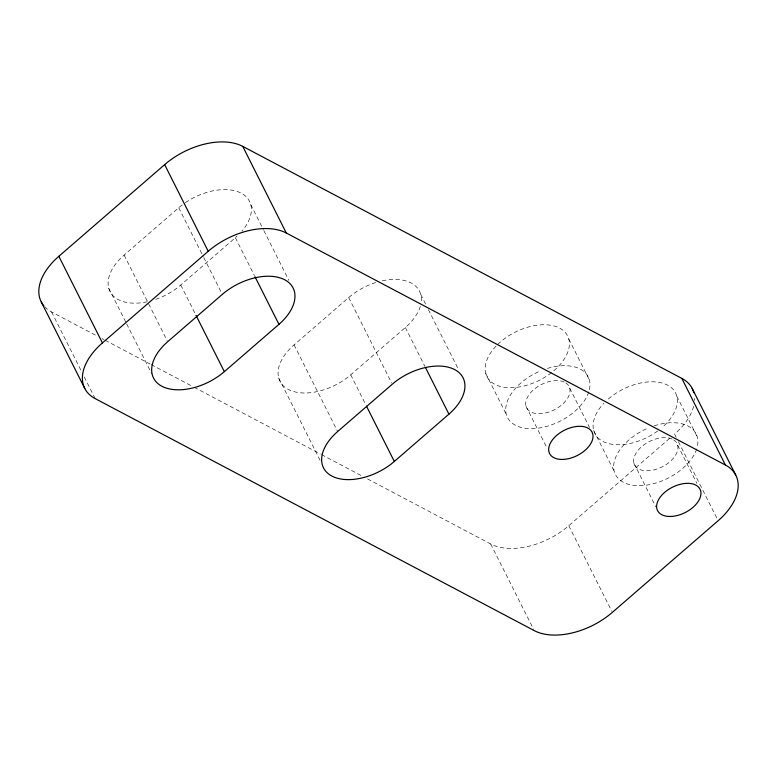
<?xml version="1.0" encoding="UTF-8"?>
<svg xmlns="http://www.w3.org/2000/svg" width="777" height="777" viewBox="0 0 777 777"><rect width="100%" height="100%" fill="white"/><g stroke="black" fill="none" stroke-linecap="round" stroke-linejoin="round"><path stroke-width="0.58" stroke-dasharray="3.88 2.91" d="M147.183 301.787A47.562 28.36 -26.7 0 1 109.887 291.297A47.562 28.36 -26.7 0 1 124.106 255.07L178.72 207.76A47.562 28.36 -26.7 0 1 184.411 203.312M155.721 299.378A47.562 28.36 -26.7 0 0 180.759 285.013L235.373 237.704A47.562 28.36 -26.7 0 0 237.111 236.14M420.27 306.42A47.562 28.36 -26.7 0 1 405.351 327.515L350.738 374.825A47.562 28.36 -26.7 0 1 288.277 389.423A47.562 28.36 -26.7 0 1 294.085 344.881L348.688 297.572A47.562 28.36 -26.7 0 1 375.854 282.498M367.531 478.904L490.695 543.978A59.45 35.441 -26.7 0 0 568.774 525.728L670.017 438.024M44.668 306.75A59.45 35.441 -26.7 0 0 51.593 311.965L97.64 336.295M101.923 338.558L104.069 339.695M105.138 340.258L150.126 364.024M151.194 364.588L192.958 386.664M194.036 387.228L320.406 454.001M321.484 454.574L362.179 476.078M676.738 396.047L697.328 436.975M676.213 437.315L674.582 434.071A59.45 35.441 -26.7 0 0 693.803 405.584M678.389 441.647L717.064 518.541M677.651 445.134L696.901 483.401M633.925 463.257L655.846 506.837M568.803 339.015L589.393 379.943M593.667 430.477L614.248 471.416M569.716 388.102L589.5 427.428M525.99 406.225L546.843 447.678M568.774 525.728L611.8 611.285M485.732 373.446L506.313 414.384M420.745 294.425L426.194 305.254M428.37 309.586L458.877 370.231M405.351 327.515L424.961 366.501M490.695 543.978L533.721 629.535M348.688 297.572L391.725 383.129M350.738 374.825L365.986 405.147M250.767 204.604L263.296 229.516M263.84 230.604L288.898 280.419M294.085 344.881L337.655 431.526M235.373 237.704L254.438 275.602M278.681 377.972L320.629 461.363M178.72 207.76L203.224 256.497M203.768 257.575L222.29 294.405M180.759 285.013L195.474 314.248M124.106 255.07L148.067 302.719M148.611 303.807L167.133 340.627M108.712 288.16L126.136 322.814M126.68 323.902L151.738 373.718M51.593 311.965L81.546 371.532M84.275 376.942L95.163 398.601M185.421 202.612A47.562 28.36 -26.7 0 1 240.802 192.968A47.562 28.36 -26.7 0 1 241.861 231.216M565.811 382.896A23.776 14.18 -26.7 0 1 550.64 411.421A23.776 14.18 -26.7 0 1 527.224 397.717A23.776 14.18 -26.7 0 1 564.918 382.381M382.265 280.798A47.562 28.36 -26.7 0 1 421.183 302.224M654.176 425.815A45.183 26.942 -26.7 0 1 697.047 447.795M696.697 448.96A45.183 26.942 -26.7 0 1 651.369 484.236A45.183 26.942 -26.7 0 1 613.675 467.647A45.183 26.942 -26.7 0 1 648.698 427.836M608.294 399.038A45.183 26.942 -26.7 0 1 667.628 385.169A45.183 26.942 -26.7 0 1 662.121 427.486M657.653 431.031A45.183 26.942 -26.7 0 1 602.971 441.453A45.183 26.942 -26.7 0 1 603.875 403.263M673.746 439.928A23.776 14.18 -26.7 0 1 658.575 468.453A23.776 14.18 -26.7 0 1 635.159 454.749A23.776 14.18 -26.7 0 1 672.853 439.413M694.609 398.407A59.45 35.441 -26.7 0 1 694.57 400.408M497.639 344.502A45.183 26.942 -26.7 0 1 559.217 327.894A45.183 26.942 -26.7 0 1 552.457 371.892M551.563 372.601A45.183 26.942 -26.7 0 1 495.357 384.586A45.183 26.942 -26.7 0 1 496.775 345.367M547.348 368.434A45.183 26.942 -26.7 0 1 589.112 390.763M588.762 391.929A45.183 26.942 -26.7 0 1 543.434 427.204A45.183 26.942 -26.7 0 1 505.74 410.615A45.183 26.942 -26.7 0 1 540.763 370.804"/><path stroke-width="1.17" d="M43.881 305.856A59.45 35.441 -26.7 0 1 58.848 256.293L164.656 164.627A59.45 35.441 -26.7 0 1 242.735 146.377L681.837 378.399A59.45 35.441 -26.7 0 1 693.822 392.706M102.418 342.929L208.226 251.272A59.45 35.441 -26.7 0 1 286.305 233.022L725.407 465.034A59.45 35.441 -26.7 0 1 718.152 520.707L612.344 612.373A59.45 35.441 -26.7 0 1 534.265 630.623L95.163 398.601A59.45 35.441 -26.7 0 1 102.418 342.929L58.848 256.293M224.339 371.649L278.953 324.339A47.562 28.36 -26.7 0 0 284.751 279.798A47.562 28.36 -26.7 0 0 222.29 294.405L167.677 341.715A47.562 28.36 -26.7 0 0 161.878 386.247A47.562 28.36 -26.7 0 0 224.339 371.649L196.018 315.336M394.318 461.46L448.921 414.151A47.562 28.36 -26.7 0 0 454.73 369.619A47.562 28.36 -26.7 0 0 392.268 384.217L337.655 431.526A47.562 28.36 -26.7 0 0 331.857 476.058A47.562 28.36 -26.7 0 0 394.318 461.46L366.53 406.225M692.142 388.374L735.712 475.009M681.837 378.399L725.407 465.034M425.505 367.579L448.921 414.151M242.735 146.377L286.305 233.022M254.982 276.69L278.953 324.339M164.656 164.627L208.226 251.272M41.288 301.991L84.858 388.626M671.085 516.452A23.776 14.18 -26.7 0 0 700.64 490.841A23.776 14.18 -26.7 0 0 664.617 492.414A23.776 14.18 -26.7 0 0 671.085 516.452M563.15 459.421A23.776 14.18 -26.7 0 0 592.705 433.809A23.776 14.18 -26.7 0 0 556.682 435.382A23.776 14.18 -26.7 0 0 563.15 459.421"/></g></svg>
